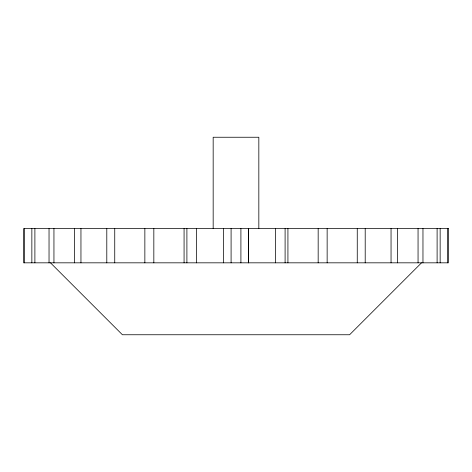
<?xml version="1.0" encoding="UTF-8"?>
<svg xmlns="http://www.w3.org/2000/svg" width="472" height="472" viewBox="0 0 472 472"><rect width="100%" height="100%" fill="white"/><g stroke="black" fill="none" stroke-linecap="round" stroke-linejoin="round"><path stroke-width="0.71" d="M421.52 262.827L349.593 334.754L122.407 334.754L50.48 262.827M447.373 228.578L447.373 262.827M440.146 228.578L440.146 262.827M437.107 228.578L437.107 262.827M422.965 228.578L422.965 262.827M418.056 228.578L418.056 262.827M397.613 228.578L397.613 262.827M391.046 228.578L391.046 262.827M365.204 228.578L365.204 262.827M357.257 228.578L357.257 262.827M327.143 228.578L327.143 262.827M318.169 228.578L318.169 262.827M287.926 228.578L287.926 262.827M285.1 228.578L285.1 262.827M275.495 228.578L275.495 262.827M258.833 228.578L258.833 137.246L213.167 137.246L213.167 228.578M248.596 228.578L248.596 262.827M248.532 228.578L248.532 262.827M240.909 228.578L240.909 262.827M231.091 228.578L231.091 262.827M223.403 228.578L223.468 262.827M196.505 228.578L196.505 262.827M186.9 228.578L186.9 262.827M184.074 228.578L184.074 262.827M153.831 228.578L153.831 262.827M144.857 228.578L144.857 262.827M114.743 228.578L114.743 262.827M106.796 228.578L106.796 262.827M80.954 228.578L80.954 262.827M74.387 228.578L74.387 262.827M53.944 228.578L53.944 262.827M49.035 228.578L49.035 262.827M34.893 228.578L34.893 262.827M31.854 228.578L31.854 262.827M24.627 228.578L24.627 262.827M448.4 228.578L23.6 228.578L23.6 262.827L448.4 262.827L448.4 228.578"/></g></svg>
